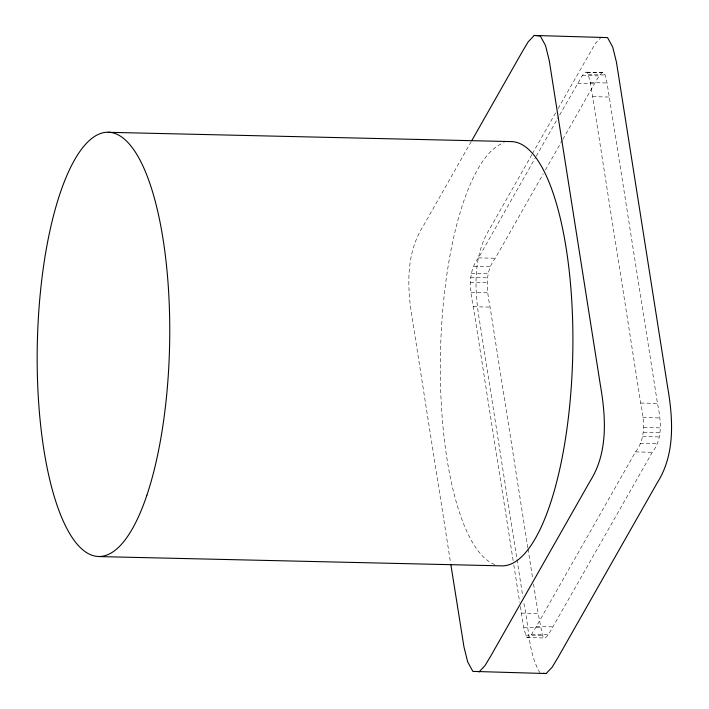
<?xml version="1.0" encoding="UTF-8"?>
<svg xmlns="http://www.w3.org/2000/svg" width="709" height="709" viewBox="0 0 709 709"><rect width="100%" height="100%" fill="white"/><g stroke="black" fill="none" stroke-linecap="round" stroke-linejoin="round"><path stroke-width="0.53" stroke-dasharray="3.54 2.66" d="M513.13 560.58L473.293 306.731C470.067 290.353 467.391 272.114 478.486 257.872L535.703 157.15M527.859 547.835L490.087 307.121C486.87 290.734 484.185 272.495 495.281 258.253L543.236 173.838M520.335 606.541C522.436 616.83 522.524 627.873 526.964 637.48L528.462 637.63L531.635 634.263L536.323 626.49L635.503 451.908C646.599 437.666 643.923 419.427 640.697 403.04L592.627 96.672L590.26 82.59L588.284 74.613L587.025 72.291L585.528 72.15L582.355 75.508L559.135 115.895M526.964 637.48L545.256 638.011L548.438 634.652L652.307 452.289C663.394 438.047 660.717 419.808 657.491 403.43L607.055 82.971L605.078 75.003L603.82 72.681L585.528 72.15M471.228 141.578L423.14 226.224C404.892 254.912 407.321 290.584 412.895 322.666L450.632 563.168M531.856 154.668L490.327 227.766C472.079 256.454 474.507 292.135 480.082 324.217L522.79 596.42M532.397 153.711L555.891 112.35M558.08 108.504L595.427 43.346L601.418 37.001M536.252 156.184L558.595 116.861M545.416 170L562.308 140.267M562.857 139.31L594.461 83.671L599.149 75.898L602.322 72.531M587.025 72.291L603.82 72.681M588.284 74.613L605.078 75.003M582.355 75.508L599.149 75.898M590.26 82.59L607.055 82.971M577.667 83.281L594.461 83.671M592.627 96.672L609.421 97.062M478.486 257.872L495.281 258.253M473.913 266.398L490.708 266.788M471.29 273.249L488.084 273.639M470.475 277.458L487.269 277.839M470.333 282.262L487.127 282.643M471.175 292.214L487.969 292.604M473.293 306.731L490.087 307.121M640.697 403.04L657.491 403.43M642.815 417.557L659.618 417.947M643.657 427.518L660.46 427.899M643.515 432.322L660.309 432.703M642.7 436.531L659.503 436.912M640.076 443.373L656.871 443.763M635.503 451.908L652.307 452.289M521.363 613.099L538.166 613.489L542.5 635.548L543.768 637.87L545.256 638.011M536.323 626.49L553.126 626.88M523.729 627.19L540.533 627.571M531.635 634.263L548.438 634.652M525.706 635.158L542.5 635.548M540.036 672.938C527.656 651.961 529.144 626.136 523.827 602.978M528.037 548.934L532.672 578.473M533.531 583.95L538.166 613.489M513.812 564.958L519.653 602.163M494.74 564.506A212.186 66.141 -88.7 0 1 440.475 352.533A212.186 66.141 -88.7 0 1 504.259 142.695"/><path stroke-width="1.06" d="M471.769 140.621L522.586 51.172L528.24 41.796L534.231 35.45L607.542 37.604L612.727 47.122L616.44 62.153L667.506 386.334C673.071 418.416 675.5 454.088 657.252 482.776L557.815 657.828L552.151 667.204L546.169 673.55L472.85 671.396L467.665 661.878L463.952 646.847L450.8 564.258M478.983 671.999L484.965 665.654L490.628 656.277L590.065 481.234C608.313 452.546 605.885 416.865 600.319 384.783L549.253 60.602L545.54 45.571L540.355 36.062L534.231 35.45M108.264 132.308L511.393 141.596A212.186 66.141 -88.7 0 1 572.739 354.925A212.186 66.141 -88.7 0 1 501.821 565.862L98.693 556.574M543.103 673.249L546.169 673.55M146.86 495.281A212.186 66.141 -88.7 0 0 125.218 139.841A212.186 66.141 -88.7 0 0 38.366 398.183A212.186 66.141 -88.7 0 0 146.86 495.281"/></g></svg>
